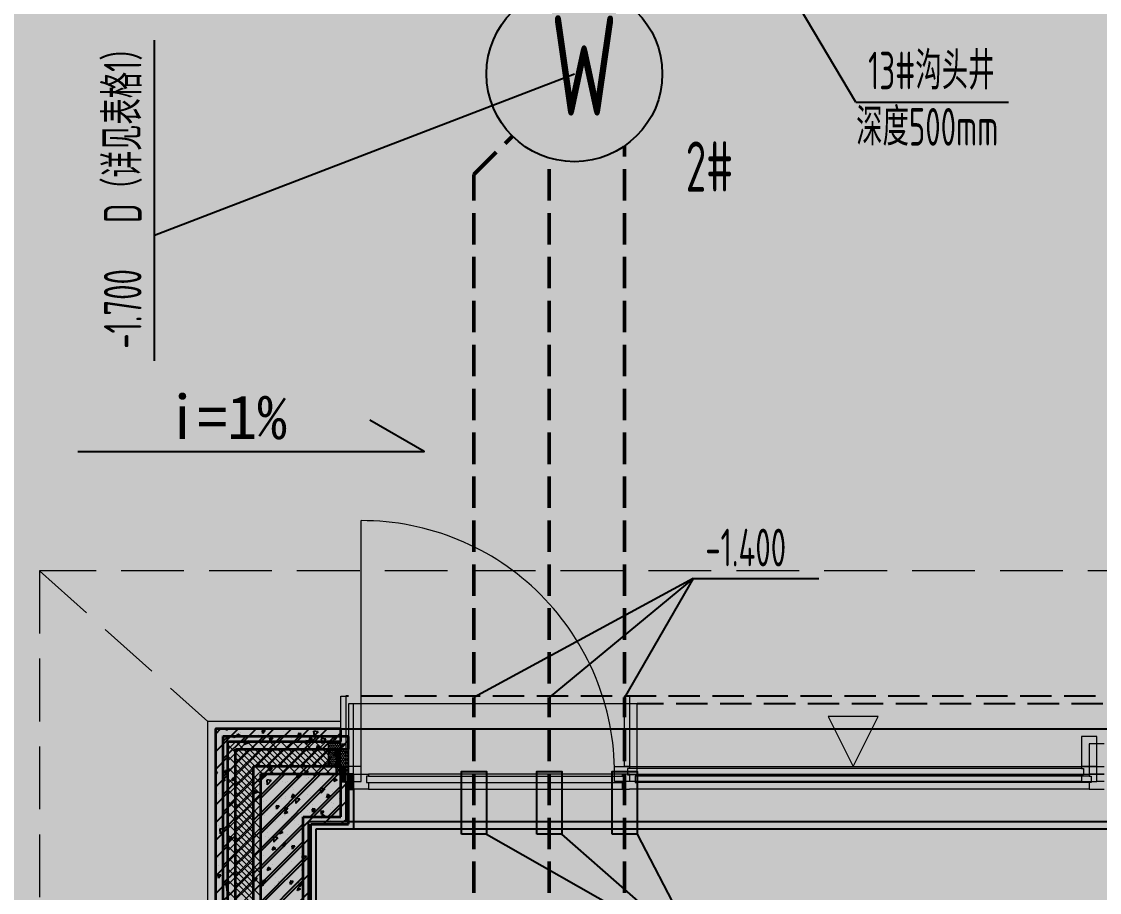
# Model space of a CAD drawing. Header units: inches. Extents: x 143994 to 247866, y 243815 to 272761.
# Drawn here: x 166104 to 170397, y 261275 to 264745 of the extents above; entities that cross this region are included whole.
import ezdxf
from ezdxf.enums import TextEntityAlignment as Align

# ---------------------------------------------------------------- set-up
doc = ezdxf.new("R2010")
doc.units = ezdxf.units.IN
doc.header["$LTSCALE"] = 1000
doc.header["$MEASUREMENT"] = 0
doc.linetypes.add('DASH', pattern=[0.35, 0.25, -0.1])
doc.layers.get('DEFPOINTS').update_dxf_attribs({"color": 62})
for name, color, linetype in [('0-dim', 90, 'Continuous'), ('0-fm', 30, 'Continuous'), ('0-word', 131, 'Continuous'), ('0-建筑1F', 127, 'Continuous'), ('0-建筑2F', 127, 'Continuous'), ('00污水标注', 130, 'Continuous'), ('00雨水标注', 3, 'Continuous'), ('A-S-face(建筑粉刷线)', 136, 'Continuous'), ('A-Wall-Patn', 255, 'Continuous'), ('PUB_HATCH', 8, 'Continuous')]:
    doc.layers.add(name, color=color, linetype=linetype)
for name, color, linetype, lineweight in [('00污水管', 120, 'DASH', 50), ('A-M-Glass-Sill', 8, 'Continuous', 9), ('A-M-Stone', 11, 'Continuous', 15), ('A-Wall', 254, 'Continuous', 35), ('MQ-HZ幕墙绘制', 6, 'Continuous', 13), ('W-保温层', 8, 'Continuous', 13), ('散水线', 8, 'Continuous', 15)]:
    doc.layers.add(name, color=color, linetype=linetype, lineweight=lineweight)
doc.styles.add('ECADI', font='hzs.shx', dxfattribs={"width": 0.7, "bigfont": 'hztxt.shx'})
doc.styles.add('HS2', font='')
doc.styles.get('HS2').set_extended_font_data('SimHei')

# ---------------------------------------------------------------- blocks, each defined once
blk = doc.blocks.new('污水检查井')
at = {"layer": '00污水标注'}
blk.add_circle((-1841099.8, -241691.9), 300, dxfattribs=at)
at = {"layer": '00污水标注', "style": 'ECADI', "width": 0.7}
blk.add_text('W', height=342.9, dxfattribs=at).set_placement((-1841180.9, -241834.5))
blk = doc.blocks.new('QWQW8EF')
at = {"layer": '00污水标注', "color": 1}
blk.add_line((647564.8, -497687.1), (647564.8, -496910.3), dxfattribs=at)
at = {"layer": '00污水标注'}
for p, q in [((647564.8, -497687.1), (649236.8, -497044.7)), ((647564.8, -498188), (647564.8, -497687.1)), ((649709.9, -499055.8), (648836.9, -499529.2)), ((649709.9, -499055.8), (649136.9, -499529.2)), ((649709.9, -499055.8), (649436.9, -499529.2)), ((649709.9, -499055.8), (650210.8, -499055.8))]:
    blk.add_line(p, q, dxfattribs=at)
at = {"layer": '00污水管', "ltscale": 0.5}
for p, q in [((648836.9, -497445.4), (648989.7, -497292.6)), ((649436.9, -499474.2), (649436.9, -497331.9)), ((649136.9, -499474.2), (649136.9, -497380.1)), ((648836.9, -499474.2), (648836.9, -497445.4)), ((648836.9, -504158.4), (648836.9, -499529.2)), ((649136.9, -504158.4), (649136.9, -499529.2)), ((649436.9, -504158.4), (649436.9, -499529.2))]:
    blk.add_line(p, q, dxfattribs=at)
at = {"layer": '00雨水标注'}
for q in [(650092.2, -496709.9), (650966.2, -497158.1)]:
    blk.add_line((650358.2, -497158.1), q, dxfattribs=at)
at = {"layer": '00雨水标注', "color": 1}
for p, q in [((648886.9, -500074.2), (649738.5, -500558.2)), ((649738.5, -500558.2), (649186.9, -500074.2)), ((649486.9, -500074.2), (649738.5, -500558.2))]:
    blk.add_line(p, q, dxfattribs=at)
for points in [[(648786.9, -500074.2), (648786.9, -499824.2), (648886.9, -499824.2), (648886.9, -500074.2)], [(649086.9, -500074.2), (649086.9, -499824.2), (649186.9, -499824.2), (649186.9, -500074.2)], [(649386.9, -500074.2), (649386.9, -499824.2), (649486.9, -499824.2), (649486.9, -500074.2)]]:
    blk.add_lwpolyline(points, close=True, dxfattribs=at)
at = {"layer": '00污水标注', "xscale": 1.166666666666667, "yscale": 1.166666666666667, "zscale": 1.166666666666667}
blk.add_blockref('污水检查井', (2797186.6, -215070.8), dxfattribs=at)
at = {"layer": '00污水标注', "color": 1, "style": 'ECADI', "width": 0.7}
blk.add_text('D（详见表格1）', height=150, rotation=90, dxfattribs=at).set_placement((647512.8, -497638.8))
at = {"layer": '00污水标注', "style": 'ECADI', "width": 0.7}
for s, height, p in [('2#', 200, (649680.2, -497514)), ('-1.400', 150, (649758.2, -499006.9))]:
    blk.add_text(s, height=height, dxfattribs=at).set_placement(p)
blk.add_text('-1.700', height=150, rotation=90, dxfattribs=at).set_placement((647512.8, -498139.7))
at = {"layer": '00雨水标注', "style": 'ECADI', "width": 0.7}
for s, p in [('13#沟头井', (650406.5, -497106.4)), ('深度500mm', (650359.1, -497330.8))]:
    blk.add_text(s, height=150, dxfattribs=at).set_placement(p)
blk = doc.blocks.new('SLOP MARK')
at = {"layer": '0-dim', "color": 4}
blk.add_lwpolyline([(-13.8, 0), (13.8, 0), (9.47, 2.5)], dxfattribs=at)
at = {"layer": '0-word', "style": 'HS2', "flags": 4}
blk.add_attdef('i=1%', text='', height=3.5, dxfattribs=at).set_placement((-1.897, 1), align=Align.CENTER)
blk = doc.blocks.new('A$C0DD370A0')
at = {"layer": '0-fm'}
ref = blk.add_blockref('SLOP MARK', (-14568, 16635.3), dxfattribs=dict(at, xscale=50, yscale=50, zscale=50))
ref.add_attrib('i=1%', 'i=1%', dxfattribs={"layer": '0-word', "height": 175, "style": 'HS2'}).set_placement((-14662.8, 16685.3), align=Align.CENTER)
blk = doc.blocks.new('144')
at = {"layer": 'A-M-Glass-Sill'}
h = blk.add_hatch(color=127, dxfattribs=at)
h.dxf.hatch_style = 1
h.paths.add_polyline_path([(650376.9, -378410.3), (650476.9, -378210.3), (650276.9, -378210.3)])
at = {"layer": 'MQ-HZ幕墙绘制'}
h = blk.add_hatch(dxfattribs=at)
h.set_pattern_fill('HONEY', color=127, scale=3, angle=-90)
h.set_pattern_definition([(270, (1029476.5767, -380926.782), (4.124445, -7.14375), [4.7625, -9.525]), (30, (1029476.5767, -380926.782), (4.12444648, 7.143749147), [4.7625, -9.525]), (330, (1029476.5767, -380926.782), (8.24889148, -8.53e-07), [-9.525, 4.7625])])
h.paths.add_polyline_path([(648336.9, -378410.3), (648336.9, -378310.3), (648286.9, -378310.3), (648286.9, -378410.3)])
h = blk.add_hatch(dxfattribs=at)
h.set_pattern_fill('HEX', color=127, angle=-180, style=0)
h.set_pattern_definition([(180, (648512.314, -379591.232), (-6e-16, -1.649778), [0.9525, -1.905]), (300, (648512.314, -379591.232), (1.4287497, 0.824889), [0.9525, -1.905]), (240, (648511.3615, -379591.232), (1.4287497, -0.824889), [0.9525, -1.905])])
h.paths.add_polyline_path([(648336.9, -378413.3), (648336.9, -378467.3), (648353.9, -378467.3), (648353.9, -378413.3)])
at = {"layer": 'A-M-Glass-Sill', "color": 127}
blk.add_lwpolyline([(650376.9, -378410.3), (650376.9, -378410.3), (650476.9, -378210.3), (650276.9, -378210.3)], close=True, dxfattribs=at)
at = {"layer": 'A-M-Stone', "color": 127}
for p in [(647806.9, -381870.3), (648336.9, -378230.3)]:
    blk.add_line(p, (647806.9, -378230.3), dxfattribs=at)
at = {"layer": 'A-S-face(建筑粉刷线)', "color": 127}
for p, q in [((648336.9, -378630.3), (648206.9, -378630.3)), ((648206.9, -378630.3), (648206.9, -382230.3))]:
    blk.add_line(p, q, dxfattribs=at)
blk.add_lwpolyline([(648356.9, -378470.3), (648356.9, -378630.3), (648336.9, -378630.3)], dxfattribs=at)
at = {"layer": 'A-Wall', "color": 127}
for p, q in [((648336.9, -378260.3), (647836.9, -378260.3)), ((647836.9, -378260.3), (647836.9, -381950.3)), ((648336.9, -378310.3), (648336.9, -378260.3)), ((647886.9, -381950.3), (647886.9, -378310.3)), ((647886.9, -378310.3), (648336.9, -378310.3)), ((648336.9, -378410.3), (647986.9, -378410.3)), ((647986.9, -378410.3), (647986.9, -382050.3)), ((648336.9, -378610.3), (648336.9, -378410.3)), ((648186.9, -382210.3), (648186.9, -378610.3)), ((648186.9, -378610.3), (648336.9, -378610.3))]:
    blk.add_line(p, q, dxfattribs=at)
at = {"layer": 'MQ-HZ幕墙绘制', "color": 127}
for p, q in [((648416.9, -378440.3), (648416.9, -377430.3)), ((648336.9, -378410.3), (648336.9, -378130.3)), ((648336.9, -378130.3), (648356.9, -378130.3)), ((648356.9, -378130.3), (648356.9, -378410.3)), ((649466.9, -378410.3), (649466.9, -378130.3)), ((649466.9, -378130.3), (649486.9, -378130.3)), ((649486.9, -378130.3), (649486.9, -378410.3)), ((651346.9, -378290.3), (651286.9, -378290.3)), ((651286.9, -378290.3), (651286.9, -378410.3)), ((651346.9, -378410.3), (651346.9, -378290.3)), ((648356.9, -378410.3), (648336.9, -378410.3)), ((648416.9, -378410.3), (648356.9, -378410.3)), ((648356.9, -378410.3), (648356.9, -378470.3)), ((648416.9, -378470.3), (648416.9, -378410.3)), ((649426.9, -378410.3), (649486.9, -378410.3)), ((649426.9, -378470.3), (649426.9, -378410.3)), ((649486.9, -378410.3), (649466.9, -378410.3)), ((649486.9, -378418.3), (649478.9, -378418.3)), ((649478.9, -378418.3), (649478.9, -378443.3)), ((649486.9, -378410.3), (651286.9, -378410.3)), ((649486.9, -378410.3), (649486.9, -378418.3)), ((651286.9, -378418.3), (649486.9, -378418.3)), ((651286.9, -378410.3), (651346.9, -378410.3)), ((651346.9, -378410.3), (651286.9, -378410.3)), ((651286.9, -378410.3), (651286.9, -378418.3)), ((651286.9, -378418.3), (651294.9, -378418.3)), ((651294.9, -378418.3), (651294.9, -378443.3)), ((651346.9, -378470.3), (651346.9, -378410.3)), ((651346.9, -378410.3), (651376.9, -378410.3)), ((651346.9, -378470.3), (651346.9, -378410.3)), ((648356.9, -378470.3), (648416.9, -378470.3)), ((649486.9, -378470.3), (649426.9, -378470.3)), ((649478.9, -378443.3), (649486.9, -378443.3)), ((651286.9, -378443.3), (649486.9, -378443.3)), ((649486.9, -378443.3), (649486.9, -378470.3)), ((651286.9, -378470.3), (649486.9, -378470.3)), ((651294.9, -378443.3), (651286.9, -378443.3)), ((651286.9, -378443.3), (651286.9, -378470.3)), ((651286.9, -378470.3), (651346.9, -378470.3)), ((651376.9, -378470.3), (651346.9, -378470.3))]:
    blk.add_line(p, q, dxfattribs=at)
blk.add_lwpolyline([(648336.9, -378410.3), (648336.9, -378310.3), (648286.9, -378310.3), (648286.9, -378410.3)], close=True, dxfattribs=at)
at = {"layer": 'MQ-HZ幕墙绘制', "color": 127, "lineweight": -3}
blk.add_lwpolyline([(648356.9, -378470.3), (648356.9, -378410.3), (648339.9, -378410.3), (648339.9, -378410.3), (648336.9, -378410.3), (648336.9, -378413.3), (648353.9, -378413.3), (648353.9, -378467.3), (648336.9, -378467.3), (648336.9, -378470.3), (648339.9, -378470.3), (648339.9, -378470.3), (648356.9, -378470.3, 0.000051)], format="xyb", dxfattribs=at)
at = {"layer": 'MQ-HZ幕墙绘制', "color": 127}
blk.add_arc((648420.2, -378437), 1006.7, 359.8126, 90.1874, dxfattribs=at)
at = {"layer": 'PUB_HATCH', "color": 127, "linetype": 'DASH', "ltscale": 0.5}
blk.add_line((651866.9, -378130.3), (648356.9, -378130.3), dxfattribs=at)
at = {"layer": 'PUB_HATCH', "color": 127, "linetype": 'Continuous'}
for p, q in [((647928, -378260.3), (647836.9, -378351.4)), ((647857.3, -378260.3), (647836.9, -378280.7)), ((647851.4, -378266.1), (647851.4, -378266.1)), ((647861.2, -378284.6), (647861.2, -378284.6)), ((647880.7, -378260.3), (647881.7, -378266)), ((647886.5, -378260.3), (647882, -378265.5)), ((647906.4, -378296.1), (647906.4, -378296.1)), ((647925.6, -378280.6), (647921.5, -378292.7)), ((647935.8, -378286.8), (647921.8, -378292.2)), ((647935.8, -378286.8), (647925.9, -378280.1)), ((647937, -378274.6), (647937, -378274.6)), ((647998.7, -378260.3), (647948.7, -378310.3)), ((647987, -378268), (647987, -378268)), ((648007.5, -378283.3), (648007.5, -378283.3)), ((648069.5, -378260.3), (648019.5, -378310.3)), ((648022.9, -378266.1), (648025.2, -378278.6)), ((648035.1, -378266.6), (648023.2, -378265.6)), ((648035.1, -378266.6), (648025.5, -378278.1)), ((648140.2, -378260.3), (648090.2, -378310.3)), ((648110.1, -378269.2), (648110.1, -378269.2)), ((648210.9, -378260.3), (648160.9, -378310.3)), ((648166.3, -378278.6), (648168.7, -378291.1)), ((648178.6, -378279.2), (648166.6, -378278.1)), ((648178.6, -378279.2), (648168.9, -378290.6)), ((648213, -378296.6), (648209, -378308.7)), ((648223.2, -378302.8), (648213.3, -378296.1)), ((648228.2, -378269.2), (648230.4, -378288.2)), ((648246.3, -378271.6), (648228.5, -378268.8)), ((648246.3, -378271.6), (648230.7, -378287.8)), ((648281.6, -378260.3), (648231.6, -378310.3)), ((648336.9, -378275.7), (648302.3, -378310.3)), ((648309.8, -378291.2), (648312.1, -378303.7)), ((648322, -378291.7), (648310.1, -378290.7)), ((648322, -378291.7), (648312.4, -378303.2)), ((648312.8, -378297.1), (648312.8, -378297.1)), ((647874.4, -378311.7), (647874.4, -378311.7)), ((648223.2, -378302.8), (648209.2, -378308.2)), ((648309.7, -378305.3), (648309.7, -378305.3)), ((648312.6, -378308), (648312.6, -378308)), ((647886.9, -378372.1), (647836.9, -378422.1)), ((647884.3, -378353.5), (647884.3, -378353.5)), ((647843.2, -378385.4), (647843.2, -378385.4)), ((647876.9, -378425.6), (647872.9, -378437.7)), ((647886.9, -378431.7), (647877.2, -378425.1)), ((647881.8, -378425.8), (647881.8, -378425.8)), ((648273, -378410.3), (647986.9, -378696.4)), ((648202.3, -378410.3), (647986.9, -378625.7)), ((648131.6, -378410.3), (647986.9, -378554.9)), ((648060.9, -378410.3), (647986.9, -378484.2)), ((647990.2, -378410.3), (647986.9, -378413.5)), ((648336.9, -378417.1), (647986.9, -378767.1)), ((648002.6, -378416.4), (648002.6, -378416.4)), ((648048.1, -378422.4), (648048.1, -378422.4)), ((648050.6, -378416.5), (648053, -378429)), ((648062.9, -378417), (648050.9, -378416)), ((648062.9, -378417), (648053.2, -378428.5)), ((648152.8, -378415.4), (648152.8, -378415.4)), ((648154.9, -378426.9), (648154.9, -378426.9)), ((647845.9, -378433.3), (647836.9, -378431.9)), ((647845.9, -378433.3), (647836.9, -378442.7)), ((647886.9, -378442.8), (647836.9, -378492.8)), ((647886.9, -378431.9), (647873.2, -378437.2)), ((648036.2, -378435.4), (648036.2, -378435.4)), ((648041.3, -378464), (648043.5, -378483)), ((648059.4, -378466.4), (648041.6, -378463.7)), ((648059.4, -378466.4), (648043.8, -378482.6)), ((648102.8, -378468.9), (648102.8, -378468.9)), ((648164.3, -378441.6), (648160.3, -378453.7)), ((648174.6, -378447.9), (648160.6, -378453.2)), ((648174.6, -378447.9), (648164.6, -378441.1)), ((648194.1, -378429.1), (648196.4, -378441.6)), ((648206.3, -378429.6), (648194.4, -378428.5)), ((648206.3, -378429.6), (648196.7, -378441.1)), ((648200.8, -378459.3), (648200.8, -378459.3)), ((648206.7, -378453.9), (648206.7, -378453.9)), ((648207.6, -378454.8), (648207.6, -378454.8)), ((648261.7, -378431.4), (648261.7, -378431.4)), ((648283.4, -378444.9), (648283.4, -378444.9)), ((648307.7, -378441.1), (648307.7, -378441.1)), ((648317.4, -378439.3), (648317.4, -378439.3)), ((648333.4, -378438.3), (648333.4, -378438.3)), ((647886.9, -378513.5), (647836.9, -378563.5)), ((647996.3, -378506.2), (647992.2, -378518.2)), ((648006.5, -378512.4), (647992.5, -378517.7)), ((648006.5, -378512.4), (647996.6, -378505.7)), ((648000.2, -378483), (648000.2, -378483)), ((648031.2, -378478.1), (648031.2, -378478.1)), ((648081.3, -378471.5), (648081.3, -378471.5)), ((648084.1, -378479.3), (648084.1, -378479.3)), ((648336.9, -378487.8), (648214.4, -378610.3)), ((648254.7, -378497.1), (648256.9, -378516.1)), ((648272.8, -378499.5), (648255, -378496.8)), ((648272.8, -378499.5), (648257.2, -378515.8)), ((648305.3, -378507.7), (648305.3, -378507.7)), ((647850.9, -378519.3), (647850.9, -378519.3)), ((647997.7, -378549.6), (647997.7, -378549.6)), ((648009.2, -378524.6), (648009.2, -378524.6)), ((648028.7, -378550.4), (648028.7, -378550.4)), ((648100.4, -378535.5), (648100.4, -378535.5)), ((648116, -378529.1), (648116, -378529.1)), ((648155, -378533.7), (648155, -378533.7)), ((648204.3, -378520.5), (648204.3, -378520.5)), ((648222.7, -378533.6), (648222.7, -378533.6)), ((648230.7, -378523.8), (648230.7, -378523.8)), ((648283.7, -378522.2), (648279.7, -378534.3)), ((648294, -378528.4), (648280, -378533.8)), ((648280.8, -378517.2), (648280.8, -378517.2)), ((648294, -378528.4), (648284, -378521.7)), ((648329.5, -378538.1), (648329.5, -378538.1)), ((647838.5, -378576.9), (647836.9, -378575.8)), ((647838.5, -378576.9), (647836.9, -378577.5)), ((647886.9, -378584.2), (647836.9, -378634.2)), ((648075.9, -378598.6), (648075.9, -378598.6)), ((648078.4, -378566.9), (648080.7, -378579.5)), ((648090.6, -378567.5), (648078.7, -378566.4)), ((648090.6, -378567.5), (648081, -378579)), ((648115.7, -378586.7), (648111.6, -378598.8)), ((648125.9, -378592.9), (648111.9, -378598.3)), ((648125.9, -378592.9), (648116, -378586.2)), ((648192.5, -378578.6), (648192.5, -378578.6)), ((648201.9, -378587.1), (648201.9, -378587.1)), ((648221.8, -378579.5), (648224.2, -378592)), ((648234.1, -378580), (648222.1, -378579)), ((648234.1, -378580), (648224.4, -378591.5)), ((648228.2, -378596), (648228.2, -378596)), ((648336.9, -378558.5), (648285.1, -378610.3)), ((648302.9, -378574.3), (648302.9, -378574.3)), ((648309.1, -378558.6), (648309.1, -378558.6)), ((647842.6, -378638.7), (647842.6, -378638.7)), ((647862.6, -378621.7), (647862.6, -378621.7)), ((648186.9, -378637.8), (647986.9, -378837.8)), ((647995.3, -378616.2), (647995.3, -378616.2)), ((648034, -378603.9), (648034, -378603.9)), ((648076.2, -378630.7), (648076.2, -378630.7)), ((648098, -378602.1), (648098, -378602.1)), ((648102.4, -378612.6), (648102.4, -378612.6)), ((648140.8, -378608.4), (648140.8, -378608.4)), ((648178.1, -378602.6), (648178.1, -378602.6)), ((648182.9, -378635.2), (648182.9, -378635.2)), ((647886.9, -378654.9), (647836.9, -378704.9)), ((647850.3, -378645.8), (647850.3, -378645.8)), ((647854.4, -378658.8), (647856.6, -378677.8)), ((647872.4, -378661.2), (647854.7, -378658.5)), ((647872.4, -378661.2), (647856.9, -378677.5)), ((647992.9, -378682.8), (647992.9, -378682.8)), ((648095.6, -378668.7), (648095.6, -378668.7)), ((648125.5, -378681.5), (648125.5, -378681.5)), ((648152.2, -378668.6), (648152.2, -378668.6)), ((648175.6, -378674.9), (648175.6, -378674.9)), ((647886.9, -378725.7), (647836.9, -378775.7)), ((647873.4, -378714.7), (647873.4, -378714.7)), ((648186.9, -378708.5), (647986.9, -378908.5)), ((648035.6, -378688.7), (648035.6, -378688.7)), ((648049.8, -378691.5), (648049.8, -378691.5)), ((648067.8, -378691.9), (648070, -378710.9)), ((648085.9, -378694.3), (648068.1, -378691.6)), ((648085.9, -378694.3), (648070.3, -378710.6)), ((648106.1, -378717.4), (648108.5, -378729.9)), ((648118.4, -378717.9), (648106.4, -378716.9)), ((648118.4, -378717.9), (648108.7, -378729.4)), ((647990.4, -378749.3), (647990.4, -378749.3)), ((647997.2, -378770.4), (647997.2, -378770.4)), ((648037.2, -378732.9), (648037.2, -378732.9)), ((648067, -378731.7), (648063, -378743.8)), ((648077.3, -378737.9), (648063.3, -378743.3)), ((648077.3, -378737.9), (648067.3, -378731.2)), ((648072.9, -378760.4), (648072.9, -378760.4)), ((648083.5, -378732.6), (648083.5, -378732.6)), ((648093.1, -378735.3), (648093.1, -378735.3)), ((648123, -378753.8), (648123, -378753.8)), ((648144, -378737.4), (648144, -378737.4)), ((647886.9, -378796.4), (647836.9, -378846.4)), ((647848.5, -378803.2), (647848.5, -378803.2)), ((647850.3, -378772.6), (647850.3, -378772.6)), ((647870.8, -378787), (647870.8, -378787)), ((648186.9, -378779.2), (647986.9, -378979.2)), ((648062, -378812.2), (648062, -378812.2)), ((648090.7, -378801.8), (648090.7, -378801.8)), ((648186.4, -378812.2), (648182.3, -378824.3)), ((648186.9, -378811.9), (648186.7, -378811.7)), ((647847, -378842.7), (647849.3, -378855.3)), ((647859.2, -378843.3), (647847.3, -378842.2)), ((647859.2, -378843.3), (647849.6, -378854.8)), ((648186.9, -378849.9), (647986.9, -379049.9)), ((647988, -378815.9), (647988, -378815.9)), ((647990.4, -378855.3), (647992.7, -378867.8)), ((648002.7, -378855.8), (647990.7, -378854.8)), ((648002.7, -378855.8), (647993, -378867.3)), ((647997.4, -378834.6), (647997.4, -378834.6)), ((648020.3, -378839.3), (648020.3, -378839.3)), ((648070.4, -378832.7), (648070.4, -378832.7)), ((648075.3, -378851.9), (648075.3, -378851.9)), ((648104.2, -378839.1), (648104.2, -378839.1)), ((648168.8, -378816.7), (648168.8, -378816.7)), ((648186.9, -378822.2), (648182.6, -378823.8)), ((647886.9, -378867.1), (647836.9, -378917.1)), ((647842, -378891.9), (647842, -378891.9)), ((647880.9, -378886.8), (647883.1, -378905.8)), ((647886.9, -378887.3), (647881.2, -378886.4)), ((647884.5, -378895.3), (647884.5, -378895.3)), ((648018.4, -378876.7), (648014.3, -378888.8)), ((648028.6, -378882.9), (648014.6, -378888.3)), ((648028.6, -378882.9), (648018.6, -378876.2)), ((648088.3, -378868.4), (648088.3, -378868.4)), ((648133.9, -378867.8), (648136.2, -378880.4)), ((648146.1, -378868.4), (648134.2, -378867.3)), ((648146.1, -378868.4), (648136.5, -378879.9)), ((648144.1, -378894.9), (648144.1, -378894.9)), ((647886.9, -378901.7), (647883.4, -378905.4)), ((648017.7, -378911.6), (648017.7, -378911.6))]:
    blk.add_line(p, q, dxfattribs=at)
at = {"layer": 'PUB_HATCH', "color": 127}
blk.add_line((651866.9, -378630.3), (648356.9, -378630.3), dxfattribs=at)
at = {"layer": 'W-保温层', "color": 127, "linetype": 'Continuous'}
for p, q in [((648053.8, -378310.3), (647886.9, -378477.1)), ((648008.9, -378310.3), (647886.9, -378432.2)), ((647964, -378310.3), (647886.9, -378387.3)), ((647919, -378310.3), (647886.9, -378342.4)), ((647886.9, -378323.5), (647986.9, -378423.5)), ((647918.6, -378310.3), (648018.6, -378410.3)), ((647963.5, -378310.3), (648063.5, -378410.3)), ((648098.7, -378310.3), (647998.7, -378410.3)), ((648008.4, -378310.3), (648108.4, -378410.3)), ((648143.6, -378310.3), (648043.6, -378410.3)), ((648053.3, -378310.3), (648153.3, -378410.3)), ((648188.5, -378310.3), (648088.5, -378410.3)), ((648098.2, -378310.3), (648198.2, -378410.3)), ((648233.4, -378310.3), (648133.4, -378410.3)), ((648143.1, -378310.3), (648243.1, -378410.3)), ((648278.3, -378310.3), (648178.3, -378410.3)), ((648188, -378310.3), (648286.9, -378409.2)), ((648232.9, -378310.3), (648286.9, -378364.3)), ((648277.8, -378310.3), (648286.9, -378319.4)), ((647886.9, -378368.4), (647986.9, -378468.4)), ((648286.9, -378346.5), (648223.2, -378410.3)), ((647886.9, -378413.3), (647986.9, -378513.3)), ((647986.9, -378422), (647886.9, -378522)), ((648286.9, -378391.4), (648268.1, -378410.3)), ((647886.9, -378458.2), (647986.9, -378558.2)), ((647986.9, -378466.9), (647886.9, -378566.9)), ((647886.9, -378503.1), (647986.9, -378603.1)), ((647986.9, -378511.8), (647886.9, -378611.8)), ((647886.9, -378548), (647986.9, -378648)), ((647986.9, -378556.7), (647886.9, -378656.7)), ((647886.9, -378592.9), (647986.9, -378692.9)), ((647986.9, -378601.6), (647886.9, -378701.6)), ((647886.9, -378637.8), (647986.9, -378737.8)), ((647986.9, -378646.5), (647886.9, -378746.5)), ((647886.9, -378682.7), (647986.9, -378782.7)), ((647986.9, -378691.4), (647886.9, -378791.4)), ((647886.9, -378727.6), (647986.9, -378827.6)), ((647986.9, -378736.3), (647886.9, -378836.3)), ((647886.9, -378772.5), (647986.9, -378872.5)), ((647986.9, -378781.2), (647886.9, -378881.2)), ((647886.9, -378817.4), (647986.9, -378917.4)), ((647986.9, -378826.1), (647886.9, -378926.1)), ((647886.9, -378862.3), (647986.9, -378962.3)), ((647986.9, -378871), (647886.9, -378971)), ((647886.9, -378907.2), (647986.9, -379007.2))]:
    blk.add_line(p, q, dxfattribs=at)
at = {"layer": 'W-保温层', "color": 127}
for p, q in [((648286.9, -378310.3), (647886.9, -378310.3)), ((647886.9, -378310.3), (647886.9, -382050.3)), ((648286.9, -378410.3), (648286.9, -378310.3)), ((647986.9, -382050.3), (647986.9, -378410.3)), ((647986.9, -378410.3), (648286.9, -378410.3))]:
    blk.add_line(p, q, dxfattribs=at)
at = {"layer": '散水线', "color": 127, "linetype": 'DASH'}
for p, q in [((647136.9, -377630.3), (647806.9, -378230.3)), ((652961.9, -377630.3), (647136.9, -377630.3)), ((647136.9, -377630.3), (647136.9, -381270.3))]:
    blk.add_line(p, q, dxfattribs=at)
blk = doc.blocks.new('1442323')
at = {"layer": 'MQ-HZ幕墙绘制'}
h = blk.add_hatch(dxfattribs=at)
h.set_pattern_fill('HONEY', color=127, scale=3, angle=-90)
h.set_pattern_definition([(270, (1071526.5767, -381015.8117), (4.124445, -7.14375), [4.7625, -9.525]), (30, (1071526.5767, -381015.8117), (4.12444648, 7.143749147), [4.7625, -9.525]), (330, (1071526.5767, -381015.8117), (8.24889148, -8.53e-07), [-9.525, 4.7625])])
h.paths.add_polyline_path([(690386.9, -378499.3), (690386.9, -378399.3), (690336.9, -378399.3), (690336.9, -378499.3)])
h = blk.add_hatch(dxfattribs=at)
h.set_pattern_fill('HEX', color=127, angle=-180, style=0)
h.set_pattern_definition([(180, (690562.314, -379680.2616), (-6e-16, -1.649778), [0.9525, -1.905]), (300, (690562.314, -379680.2616), (1.4287497, 0.824889), [0.9525, -1.905]), (240, (690561.3615, -379680.2616), (1.4287497, -0.824889), [0.9525, -1.905])])
h.paths.add_polyline_path([(690386.9, -378502.3), (690386.9, -378556.3), (690403.9, -378556.3), (690403.9, -378502.3)])
at = {"layer": 'A-M-Stone', "color": 127}
for p in [(689856.9, -382439.3), (690386.9, -378319.3)]:
    blk.add_line(p, (689856.9, -378319.3), dxfattribs=at)
at = {"layer": 'A-S-face(建筑粉刷线)', "color": 127}
for p, q in [((690386.9, -378719.3), (690256.9, -378719.3)), ((690256.9, -378719.3), (690256.9, -382439.3))]:
    blk.add_line(p, q, dxfattribs=at)
blk.add_lwpolyline([(690406.9, -378559.3), (690406.9, -378719.3), (690386.9, -378719.3)], dxfattribs=at)
at = {"layer": 'A-Wall', "color": 127}
for p, q in [((690386.9, -378349.3), (689886.9, -378349.3)), ((689886.9, -378349.3), (689886.9, -382439.3)), ((690386.9, -378399.3), (690386.9, -378349.3)), ((689936.9, -382439.3), (689936.9, -378399.3)), ((689936.9, -378399.3), (690386.9, -378399.3)), ((690386.9, -378499.3), (690036.9, -378499.3)), ((690036.9, -378499.3), (690036.9, -382439.3)), ((690386.9, -378699.3), (690386.9, -378499.3)), ((690236.9, -382439.3), (690236.9, -378699.3)), ((690236.9, -378699.3), (690386.9, -378699.3))]:
    blk.add_line(p, q, dxfattribs=at)
at = {"layer": 'MQ-HZ幕墙绘制', "color": 127}
for p, q in [((690386.9, -378219.3), (690386.9, -378499.3)), ((690406.9, -378219.3), (690386.9, -378219.3)), ((690406.9, -378499.3), (690406.9, -378219.3)), ((691536.9, -378219.3), (690406.9, -378219.3)), ((691536.9, -378499.3), (691536.9, -378219.3)), ((693396.9, -378379.3), (693336.9, -378379.3)), ((693336.9, -378379.3), (693336.9, -378499.3)), ((690386.9, -378499.3), (690406.9, -378499.3)), ((690406.9, -378499.3), (690466.9, -378499.3)), ((690406.9, -378559.3), (690406.9, -378499.3)), ((690466.9, -378507.3), (690458.9, -378507.3)), ((690458.9, -378507.3), (690458.9, -378532.3)), ((691476.9, -378499.3), (690466.9, -378499.3)), ((690466.9, -378499.3), (690466.9, -378507.3)), ((690466.9, -378507.3), (691476.9, -378507.3)), ((691506.9, -378499.3), (691476.9, -378499.3)), ((691476.9, -378499.3), (691476.9, -378507.3)), ((691476.9, -378507.3), (691484.9, -378507.3)), ((691484.9, -378507.3), (691484.9, -378532.3)), ((691506.9, -378499.3), (691536.9, -378499.3)), ((691536.9, -378507.3), (691528.9, -378507.3)), ((691528.9, -378507.3), (691528.9, -378532.3)), ((691536.9, -378499.3), (693336.9, -378499.3)), ((691536.9, -378499.3), (691536.9, -378507.3)), ((693336.9, -378507.3), (691536.9, -378507.3)), ((693336.9, -378499.3), (693396.9, -378499.3)), ((693396.9, -378499.3), (693336.9, -378499.3)), ((693336.9, -378499.3), (693336.9, -378507.3)), ((693336.9, -378507.3), (693344.9, -378507.3)), ((693344.9, -378507.3), (693344.9, -378532.3)), ((690458.9, -378532.3), (690466.9, -378532.3)), ((690466.9, -378532.3), (691476.9, -378532.3)), ((690466.9, -378532.3), (690466.9, -378559.3)), ((691484.9, -378532.3), (691476.9, -378532.3)), ((691476.9, -378532.3), (691476.9, -378559.3)), ((691528.9, -378532.3), (691536.9, -378532.3)), ((693336.9, -378532.3), (691536.9, -378532.3)), ((691536.9, -378532.3), (691536.9, -378559.3)), ((693344.9, -378532.3), (693336.9, -378532.3)), ((693336.9, -378532.3), (693336.9, -378559.3)), ((690466.9, -378559.3), (690406.9, -378559.3)), ((690466.9, -378559.3), (691476.9, -378559.3)), ((691476.9, -378559.3), (691506.9, -378559.3)), ((691536.9, -378559.3), (691506.9, -378559.3)), ((693336.9, -378559.3), (691536.9, -378559.3)), ((693336.9, -378559.3), (693396.9, -378559.3))]:
    blk.add_line(p, q, dxfattribs=at)
blk.add_lwpolyline([(690386.9, -378499.3), (690386.9, -378399.3), (690336.9, -378399.3), (690336.9, -378499.3)], close=True, dxfattribs=at)
at = {"layer": 'MQ-HZ幕墙绘制', "color": 127, "lineweight": -3}
blk.add_lwpolyline([(690406.9, -378559.3), (690406.9, -378499.3), (690389.9, -378499.3), (690389.9, -378499.3), (690386.9, -378499.3), (690386.9, -378502.3), (690403.9, -378502.3), (690403.9, -378556.3), (690386.9, -378556.3), (690386.9, -378559.3), (690389.9, -378559.3), (690389.9, -378559.3), (690406.9, -378559.3, 0.000051)], format="xyb", dxfattribs=at)
at = {"layer": 'PUB_HATCH', "color": 127, "linetype": 'DASH', "ltscale": 0.5}
blk.add_line((693916.9, -378219.3), (691536.9, -378219.3), dxfattribs=at)
at = {"layer": 'PUB_HATCH', "color": 127, "linetype": 'Continuous'}
for p, q in [((689978, -378349.3), (689886.9, -378440.4)), ((689907.3, -378349.3), (689886.9, -378369.7)), ((689901.4, -378355.1), (689901.4, -378355.1)), ((689911.2, -378373.6), (689911.2, -378373.6)), ((689930.7, -378349.3), (689931.7, -378355.1)), ((689936.5, -378349.3), (689932, -378354.6)), ((689975.6, -378369.6), (689971.5, -378381.7)), ((689985.8, -378375.8), (689971.8, -378381.2)), ((689985.8, -378375.8), (689975.9, -378369.1)), ((689987, -378363.6), (689987, -378363.6)), ((690048.7, -378349.3), (689998.7, -378399.3)), ((690037, -378357), (690037, -378357)), ((690057.5, -378372.3), (690057.5, -378372.3)), ((690119.5, -378349.3), (690069.5, -378399.3)), ((690072.9, -378355.1), (690075.2, -378367.6)), ((690085.1, -378355.6), (690073.2, -378354.6)), ((690085.1, -378355.6), (690075.5, -378367.1)), ((690190.2, -378349.3), (690140.2, -378399.3)), ((690160.1, -378358.2), (690160.1, -378358.2)), ((690260.9, -378349.3), (690210.9, -378399.3)), ((690216.3, -378367.6), (690218.7, -378380.2)), ((690228.6, -378368.2), (690216.6, -378367.1)), ((690228.6, -378368.2), (690218.9, -378379.7)), ((690278.2, -378358.2), (690280.4, -378377.2)), ((690296.3, -378360.6), (690278.5, -378357.9)), ((690296.3, -378360.6), (690280.7, -378376.9)), ((690331.6, -378349.3), (690281.6, -378399.3)), ((690386.9, -378364.7), (690352.3, -378399.3)), ((690359.8, -378380.2), (690362.1, -378392.7)), ((690372, -378380.7), (690360.1, -378379.7)), ((690372, -378380.7), (690362.4, -378392.2)), ((689924.4, -378400.7), (689924.4, -378400.7)), ((689956.4, -378385.1), (689956.4, -378385.1)), ((690263, -378385.6), (690259, -378397.7)), ((690273.2, -378391.9), (690259.2, -378397.2)), ((690273.2, -378391.9), (690263.3, -378385.1)), ((690359.7, -378394.4), (690359.7, -378394.4)), ((690362.6, -378397), (690362.6, -378397)), ((690362.8, -378386.1), (690362.8, -378386.1)), ((689936.9, -378461.1), (689886.9, -378511.1)), ((689934.3, -378442.5), (689934.3, -378442.5)), ((689893.2, -378474.5), (689893.2, -378474.5)), ((690345.9, -378499.3), (690036.9, -378808.2)), ((690275.2, -378499.3), (690036.9, -378737.5)), ((690204.4, -378499.3), (690036.9, -378666.8)), ((690133.7, -378499.3), (690036.9, -378596.1)), ((690063, -378499.3), (690036.9, -378525.4)), ((690044.9, -378500.7), (690040.8, -378512.8)), ((690055.1, -378506.9), (690041.1, -378512.3)), ((690055.1, -378506.9), (690045.1, -378500.2)), ((690249.4, -378499.3), (690251.4, -378509.7)), ((690259.9, -378499.3), (690251.6, -378509.2)), ((690340.6, -378504.1), (690340.6, -378504.1)), ((689895.9, -378522.3), (689886.9, -378520.9)), ((689895.9, -378522.3), (689886.9, -378531.7)), ((689936.9, -378531.8), (689886.9, -378581.8)), ((689926.9, -378514.7), (689922.9, -378526.7)), ((689936.9, -378521), (689923.2, -378526.2)), ((689936.9, -378520.7), (689927.2, -378514.2)), ((689931.8, -378514.8), (689931.8, -378514.8)), ((690386.9, -378529), (690036.9, -378879)), ((690136.9, -378531), (690136.9, -378531)), ((690142.5, -378529.1), (690142.5, -378529.1)), ((690165.4, -378551.3), (690165.4, -378551.3)), ((690237.9, -378518.2), (690237.9, -378518.2)), ((690249.2, -378533.6), (690249.2, -378533.6)), ((690282, -378531.3), (690282, -378531.3)), ((690295.1, -378543.5), (690295.1, -378543.5)), ((690332.3, -378516.8), (690328.2, -378528.8)), ((690342.5, -378522.9), (690328.5, -378528.3)), ((690342.5, -378522.9), (690332.6, -378516.2)), ((690356, -378538.1), (690356, -378538.1)), ((690370.9, -378533.6), (690370.9, -378533.6)), ((690043, -378576.7), (690043, -378576.7)), ((690048.8, -378571.3), (690048.8, -378571.3)), ((690118.7, -378566.8), (690118.7, -378566.8)), ((690134.4, -378597.6), (690134.4, -378597.6)), ((690164.2, -378581.3), (690160.2, -378593.4)), ((690174.5, -378587.4), (690160.5, -378592.8)), ((690174.5, -378587.4), (690164.5, -378580.7)), ((690168.8, -378560.2), (690168.8, -378560.2)), ((690175.4, -378597), (690177.6, -378616)), ((690193.5, -378599.4), (690175.7, -378596.6)), ((690193.5, -378599.4), (690177.9, -378615.6)), ((690235.5, -378584.8), (690235.5, -378584.8)), ((690338.1, -378570.7), (690338.1, -378570.7)), ((689936.9, -378602.6), (689886.9, -378652.6)), ((689900.9, -378608.4), (689900.9, -378608.4)), ((690060.5, -378603.9), (690060.5, -378603.9)), ((690102.7, -378630.8), (690102.7, -378630.8)), ((690116.2, -378639), (690116.2, -378639)), ((690125.1, -378641.3), (690125.1, -378641.3)), ((690133.3, -378635.1), (690135.7, -378647.6)), ((690145.6, -378635.6), (690133.6, -378634.5)), ((690145.6, -378635.6), (690135.9, -378647.1)), ((690167.3, -378608.4), (690167.3, -378608.4)), ((690209.4, -378635.3), (690209.4, -378635.3)), ((690241.8, -378621.3), (690241.8, -378621.3)), ((690242.5, -378622.4), (690242.5, -378622.4)), ((690274, -378612.9), (690274, -378612.9)), ((690386.9, -378599.7), (690287.3, -378699.3)), ((690316.2, -378639.8), (690316.2, -378639.8)), ((690318.2, -378612.4), (690318.2, -378612.4)), ((690335.7, -378637.3), (690335.7, -378637.3)), ((690358.4, -378601.3), (690358.4, -378601.3)), ((690368.3, -378605.8), (690368.3, -378605.8)), ((690380.8, -378617.4), (690380.8, -378617.4)), ((689888.5, -378665.9), (689886.9, -378664.8)), ((689888.5, -378665.9), (689886.9, -378666.5)), ((689936.9, -378673.3), (689886.9, -378723.3)), ((690066.1, -378645.6), (690066.1, -378645.6)), ((690132, -378664.2), (690132, -378664.2)), ((690173.1, -378685.2), (690173.1, -378685.2)), ((690233, -378651.4), (690233, -378651.4)), ((690276.8, -378647.6), (690279.1, -378660.2)), ((690289, -378648.1), (690277.1, -378647.1)), ((690289, -378648.1), (690279.4, -378659.6)), ((690283.6, -378661.8), (690279.6, -378673.9)), ((690293.9, -378668), (690279.9, -378673.3)), ((690293.9, -378668), (690283.9, -378661.3)), ((690289.7, -378665.2), (690289.7, -378665.2)), ((690315.7, -378684.7), (690315.7, -378684.7)), ((690386.9, -378670.4), (690358, -378699.3)), ((689892.6, -378727.7), (689892.6, -378727.7)), ((689912.6, -378710.7), (689912.6, -378710.7)), ((690056.4, -378705.3), (690056.4, -378705.3)), ((690063.6, -378717.9), (690063.6, -378717.9)), ((690115.6, -378726.3), (690111.5, -378738.4)), ((690125.8, -378732.5), (690115.9, -378725.8)), ((690189.9, -378701.3), (690189.9, -378701.3)), ((690230.6, -378718), (690230.6, -378718)), ((690265.6, -378691.3), (690265.6, -378691.3)), ((689936.9, -378744), (689886.9, -378794)), ((689900.3, -378734.8), (689900.3, -378734.8)), ((689904.4, -378747.9), (689906.6, -378766.9)), ((689922.4, -378750.3), (689904.7, -378747.5)), ((689922.4, -378750.3), (689906.9, -378766.5)), ((690236.9, -378749.7), (690036.9, -378949.7)), ((690063.7, -378733), (690063.7, -378733)), ((690125.8, -378732.5), (690111.8, -378737.8)), ((690129.6, -378730.8), (690129.6, -378730.8)), ((690170.5, -378737.5), (690170.5, -378737.5)), ((690213, -378770.2), (690213, -378770.2)), ((689923.4, -378803.7), (689923.4, -378803.7)), ((690088.5, -378812.3), (690088.5, -378812.3)), ((690127.1, -378797.3), (690127.1, -378797.3)), ((690137.3, -378780.2), (690137.3, -378780.2)), ((690161.1, -378785.5), (690163.4, -378798)), ((690173.3, -378786), (690161.4, -378785)), ((690173.3, -378786), (690163.7, -378797.5)), ((690164.8, -378804.6), (690164.8, -378804.6)), ((690228.2, -378784.5), (690228.2, -378784.5)), ((690235, -378806.8), (690230.9, -378818.9)), ((690236.9, -378807.4), (690235.2, -378806.3)), ((689936.9, -378814.7), (689886.9, -378864.7)), ((690236.9, -378820.4), (690036.9, -379020.4)), ((690048.2, -378824.6), (690048.2, -378824.6)), ((690130.7, -378839.1), (690130.7, -378839.1)), ((690160.4, -378849.1), (690160.4, -378849.1)), ((690195.3, -378816.8), (690195.3, -378816.8)), ((690201.9, -378825), (690204.1, -378844)), ((690220, -378827.3), (690202.2, -378824.6)), ((690220, -378827.3), (690204.4, -378843.6)), ((690210.5, -378842.5), (690210.5, -378842.5)), ((690225.7, -378851.1), (690225.7, -378851.1)), ((690236.9, -378816.2), (690231.2, -378818.4)), ((689936.9, -378885.4), (689886.9, -378935.4)), ((689898.5, -378892.2), (689898.5, -378892.2)), ((689900.3, -378861.6), (689900.3, -378861.6)), ((689920.8, -378876), (689920.8, -378876)), ((690236.9, -378891.1), (690036.9, -379091.1)), ((690066.9, -378871.3), (690062.9, -378883.4)), ((690077.2, -378877.5), (690063.1, -378882.9)), ((690077.2, -378877.5), (690067.2, -378870.8)), ((690084.7, -378859.1), (690084.7, -378859.1)), ((690124.6, -378894.6), (690124.6, -378894.6)), ((690124.7, -378863.9), (690124.7, -378863.9)), ((689897, -378931.7), (689899.3, -378944.3)), ((689909.2, -378932.3), (689897.3, -378931.2)), ((689909.2, -378932.3), (689899.6, -378943.8)), ((690045.4, -378923.4), (690047.7, -378935.9)), ((690057.6, -378923.9), (690045.7, -378922.9)), ((690057.6, -378923.9), (690048, -378935.4)), ((690091.7, -378941.3), (690091.7, -378941.3)), ((690107.8, -378928), (690107.8, -378928)), ((690122.3, -378930.5), (690122.3, -378930.5)), ((690157.9, -378921.4), (690157.9, -378921.4)), ((690172.5, -378938.5), (690172.5, -378938.5)), ((690188.8, -378935.9), (690191.2, -378948.5)), ((690201.1, -378936.5), (690189.1, -378935.4)), ((690201.1, -378936.5), (690191.4, -378947.9)), ((690223.3, -378917.7), (690223.3, -378917.7)), ((689936.9, -378956.1), (689886.9, -379006.1)), ((690236.9, -378961.8), (690036.9, -379161.8)), ((690055.8, -378958.5), (690055.8, -378958.5)), ((690186.3, -378951.8), (690182.2, -378963.9)), ((690196.5, -378958), (690182.5, -378963.4)), ((690196.5, -378958), (690186.6, -378951.3)), ((690198.5, -378945.8), (690198.5, -378945.8))]:
    blk.add_line(p, q, dxfattribs=at)
at = {"layer": 'PUB_HATCH', "color": 127}
blk.add_line((693916.9, -378719.3), (690406.9, -378719.3), dxfattribs=at)
at = {"layer": 'W-保温层', "color": 127, "linetype": 'Continuous'}
for p, q in [((690126.3, -378399.3), (689936.9, -378588.6)), ((690081.4, -378399.3), (689936.9, -378543.7)), ((690036.5, -378399.3), (689936.9, -378498.8)), ((689991.5, -378399.3), (689936.9, -378453.9)), ((689946.6, -378399.3), (689936.9, -378409)), ((689946.2, -378399.3), (690046.2, -378499.3)), ((689991.1, -378399.3), (690091.1, -378499.3)), ((690036, -378399.3), (690136, -378499.3)), ((690171.2, -378399.3), (690071.2, -378499.3)), ((690080.9, -378399.3), (690180.9, -378499.3)), ((690216.1, -378399.3), (690116.1, -378499.3)), ((690125.8, -378399.3), (690225.8, -378499.3)), ((690261, -378399.3), (690161, -378499.3)), ((690170.7, -378399.3), (690270.7, -378499.3)), ((690305.9, -378399.3), (690205.9, -378499.3)), ((690215.6, -378399.3), (690315.6, -378499.3)), ((690336.9, -378413.1), (690250.8, -378499.3)), ((690260.5, -378399.3), (690336.9, -378475.7)), ((690305.4, -378399.3), (690336.9, -378430.8)), ((689936.9, -378434.9), (690036.9, -378534.9)), ((690336.9, -378458), (690295.7, -378499.3)), ((689936.9, -378479.8), (690036.9, -378579.8)), ((689936.9, -378524.7), (690036.9, -378624.7)), ((690036.9, -378533.5), (689936.9, -378633.5)), ((689936.9, -378569.6), (690036.9, -378669.6)), ((690036.9, -378578.4), (689936.9, -378678.4)), ((689936.9, -378614.5), (690036.9, -378714.5)), ((690036.9, -378623.3), (689936.9, -378723.3)), ((689936.9, -378659.4), (690036.9, -378759.4)), ((690036.9, -378668.2), (689936.9, -378768.2)), ((689936.9, -378704.3), (690036.9, -378804.3)), ((690036.9, -378713.1), (689936.9, -378813.1)), ((689936.9, -378749.2), (690036.9, -378849.2)), ((690036.9, -378758), (689936.9, -378858)), ((689936.9, -378794.1), (690036.9, -378894.1)), ((690036.9, -378803), (689936.9, -378903)), ((689936.9, -378839), (690036.9, -378939)), ((690036.9, -378847.9), (689936.9, -378947.9)), ((689936.9, -378883.9), (690036.9, -378983.9)), ((690036.9, -378892.8), (689936.9, -378992.8)), ((689936.9, -378928.8), (690036.9, -379028.8)), ((690036.9, -378937.7), (689936.9, -379037.7))]:
    blk.add_line(p, q, dxfattribs=at)
at = {"layer": 'W-保温层', "color": 127}
for p, q in [((689936.9, -382389.3), (689936.9, -378399.3)), ((689936.9, -378399.3), (690336.9, -378399.3)), ((690336.9, -378399.3), (690336.9, -378499.3)), ((690336.9, -378499.3), (690036.9, -378499.3)), ((690036.9, -378499.3), (690036.9, -382389.3))]:
    blk.add_line(p, q, dxfattribs=at)

msp = doc.modelspace()

# ---------------------------------------------------------------- hatches: boundary and pattern name
at = {"layer": 'DEFPOINTS'}
h = msp.add_hatch(dxfattribs=at)
h.set_pattern_fill('ANSI31', color=250)
h.set_pattern_definition([(45, (-65482.5842, -4e-05), (-1.122532015, 1.122532015), [])])
h.paths.add_polyline_path([(182383.45, 243814.78), (157803.44, 243814.78), (157803.44, 270814.78), (182383.45, 270814.78)])

# ---------------------------------------------------------------- linework, layer by layer
at = {"layer": 'A-Wall-Patn', "color": 11}
msp.add_lwpolyline([(150345.62, 253131.1), (150345.62, 260486.1), (152475.62, 260486.1), (152475.62, 264126.1), (156915.62, 264126.1), (156915.62, 264396.1), (157915.62, 264396.1), (157915.62, 260436.1), (159725.62, 260436.1), (159725.62, 264126.1), (165235.62, 264126.1), (165235.62, 258286.1), (166875.62, 258286.1), (166875.62, 261926.1), (172000.62, 261926.1), (172000.62, 262196.1), (173000.62, 262196.1), (173000.62, 261926.1), (177435.62, 261926.1), (177435.62, 258286.1), (179565.62, 258286.1), (179565.62, 250931.1)], dxfattribs=at)

# ---------------------------------------------------------------- block references
msp.add_blockref('QWQW8EF', (-480931.31, 761580.81))
at = {"layer": '0-建筑1F'}
msp.add_blockref('144', (-480961.31, 640186.38), dxfattribs=at)
at = {"layer": '0-建筑2F'}
msp.add_blockref('1442323', (-522981.31, 640245.41), dxfattribs=at)
at = {"layer": 'DEFPOINTS'}
msp.add_blockref('A$C0DD370A0', (181585.61, 246396.11), dxfattribs=at)

doc.saveas('drawing.dxf')
